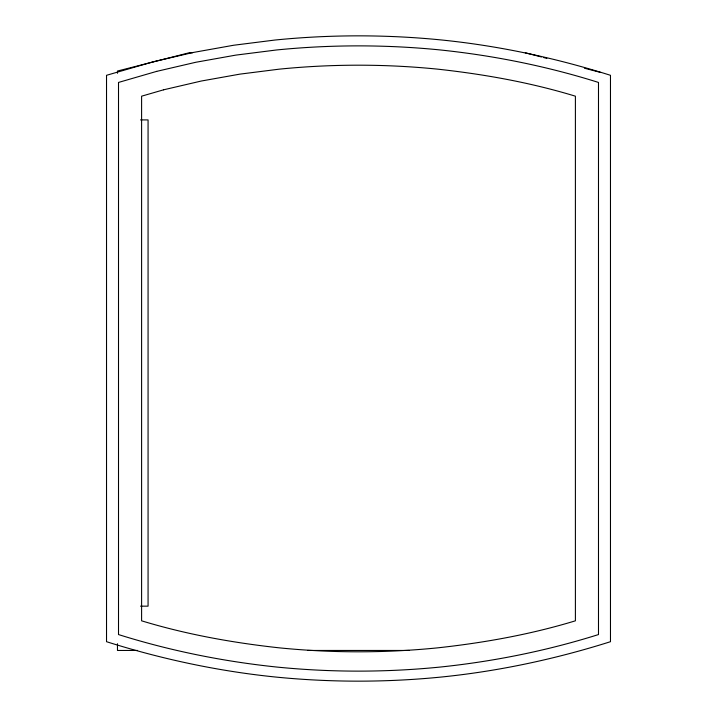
<?xml version="1.0" encoding="UTF-8"?>
<svg xmlns="http://www.w3.org/2000/svg" width="717" height="717" viewBox="0 0 717 717"><rect width="100%" height="100%" fill="white"/><g stroke="black" fill="none" stroke-linecap="round" stroke-linejoin="round"><path stroke-width="1.08" d="M192.586 52.753L189.225 52.753L117.471 71.037L117.471 73.277M140.532 119.909L148.069 119.909L148.069 606.161L140.532 606.161M137.592 650.453L117.471 650.453L117.471 643.741M307.503 650.453L409.228 650.453M525.301 52.753L541.443 56.966M543.594 57.53L546.82 58.373M584.472 68.223L600.613 72.444M153.088 61.814L106.528 75.303L106.528 641.697C161.325 659.013 217.726 671.103 274.916 676.965A835.655 835.655 0 0 0 442.084 676.956C499.274 671.103 555.675 659.013 610.472 641.697L610.472 75.303C555.675 57.987 499.274 45.897 442.084 40.035A835.655 835.655 0 0 0 274.916 40.044L233.634 45.252L192.954 52.52L153.088 61.814M156.665 71.377L118.511 82.437L118.511 634.563C169.857 650.704 222.826 661.388 276.35 667.007A821.332 821.332 0 0 0 440.65 667.007C494.174 661.388 547.143 650.704 598.489 634.563L598.489 82.437C547.143 66.296 494.174 55.612 440.65 49.993A821.332 821.332 0 0 0 276.35 49.993L235.776 55.119L195.822 62.262L156.665 71.377M163.548 89.822L141.599 96.186L141.599 620.814C186.375 634.446 232.631 642.728 279.11 647.827A793.737 793.737 0 0 0 437.89 647.827C484.369 642.728 530.625 634.446 575.401 620.814L575.401 96.186C530.625 82.554 484.369 74.272 437.89 69.173A793.737 793.737 0 0 0 279.11 69.173L239.917 74.129L201.334 81.021L163.548 89.822"/></g></svg>
